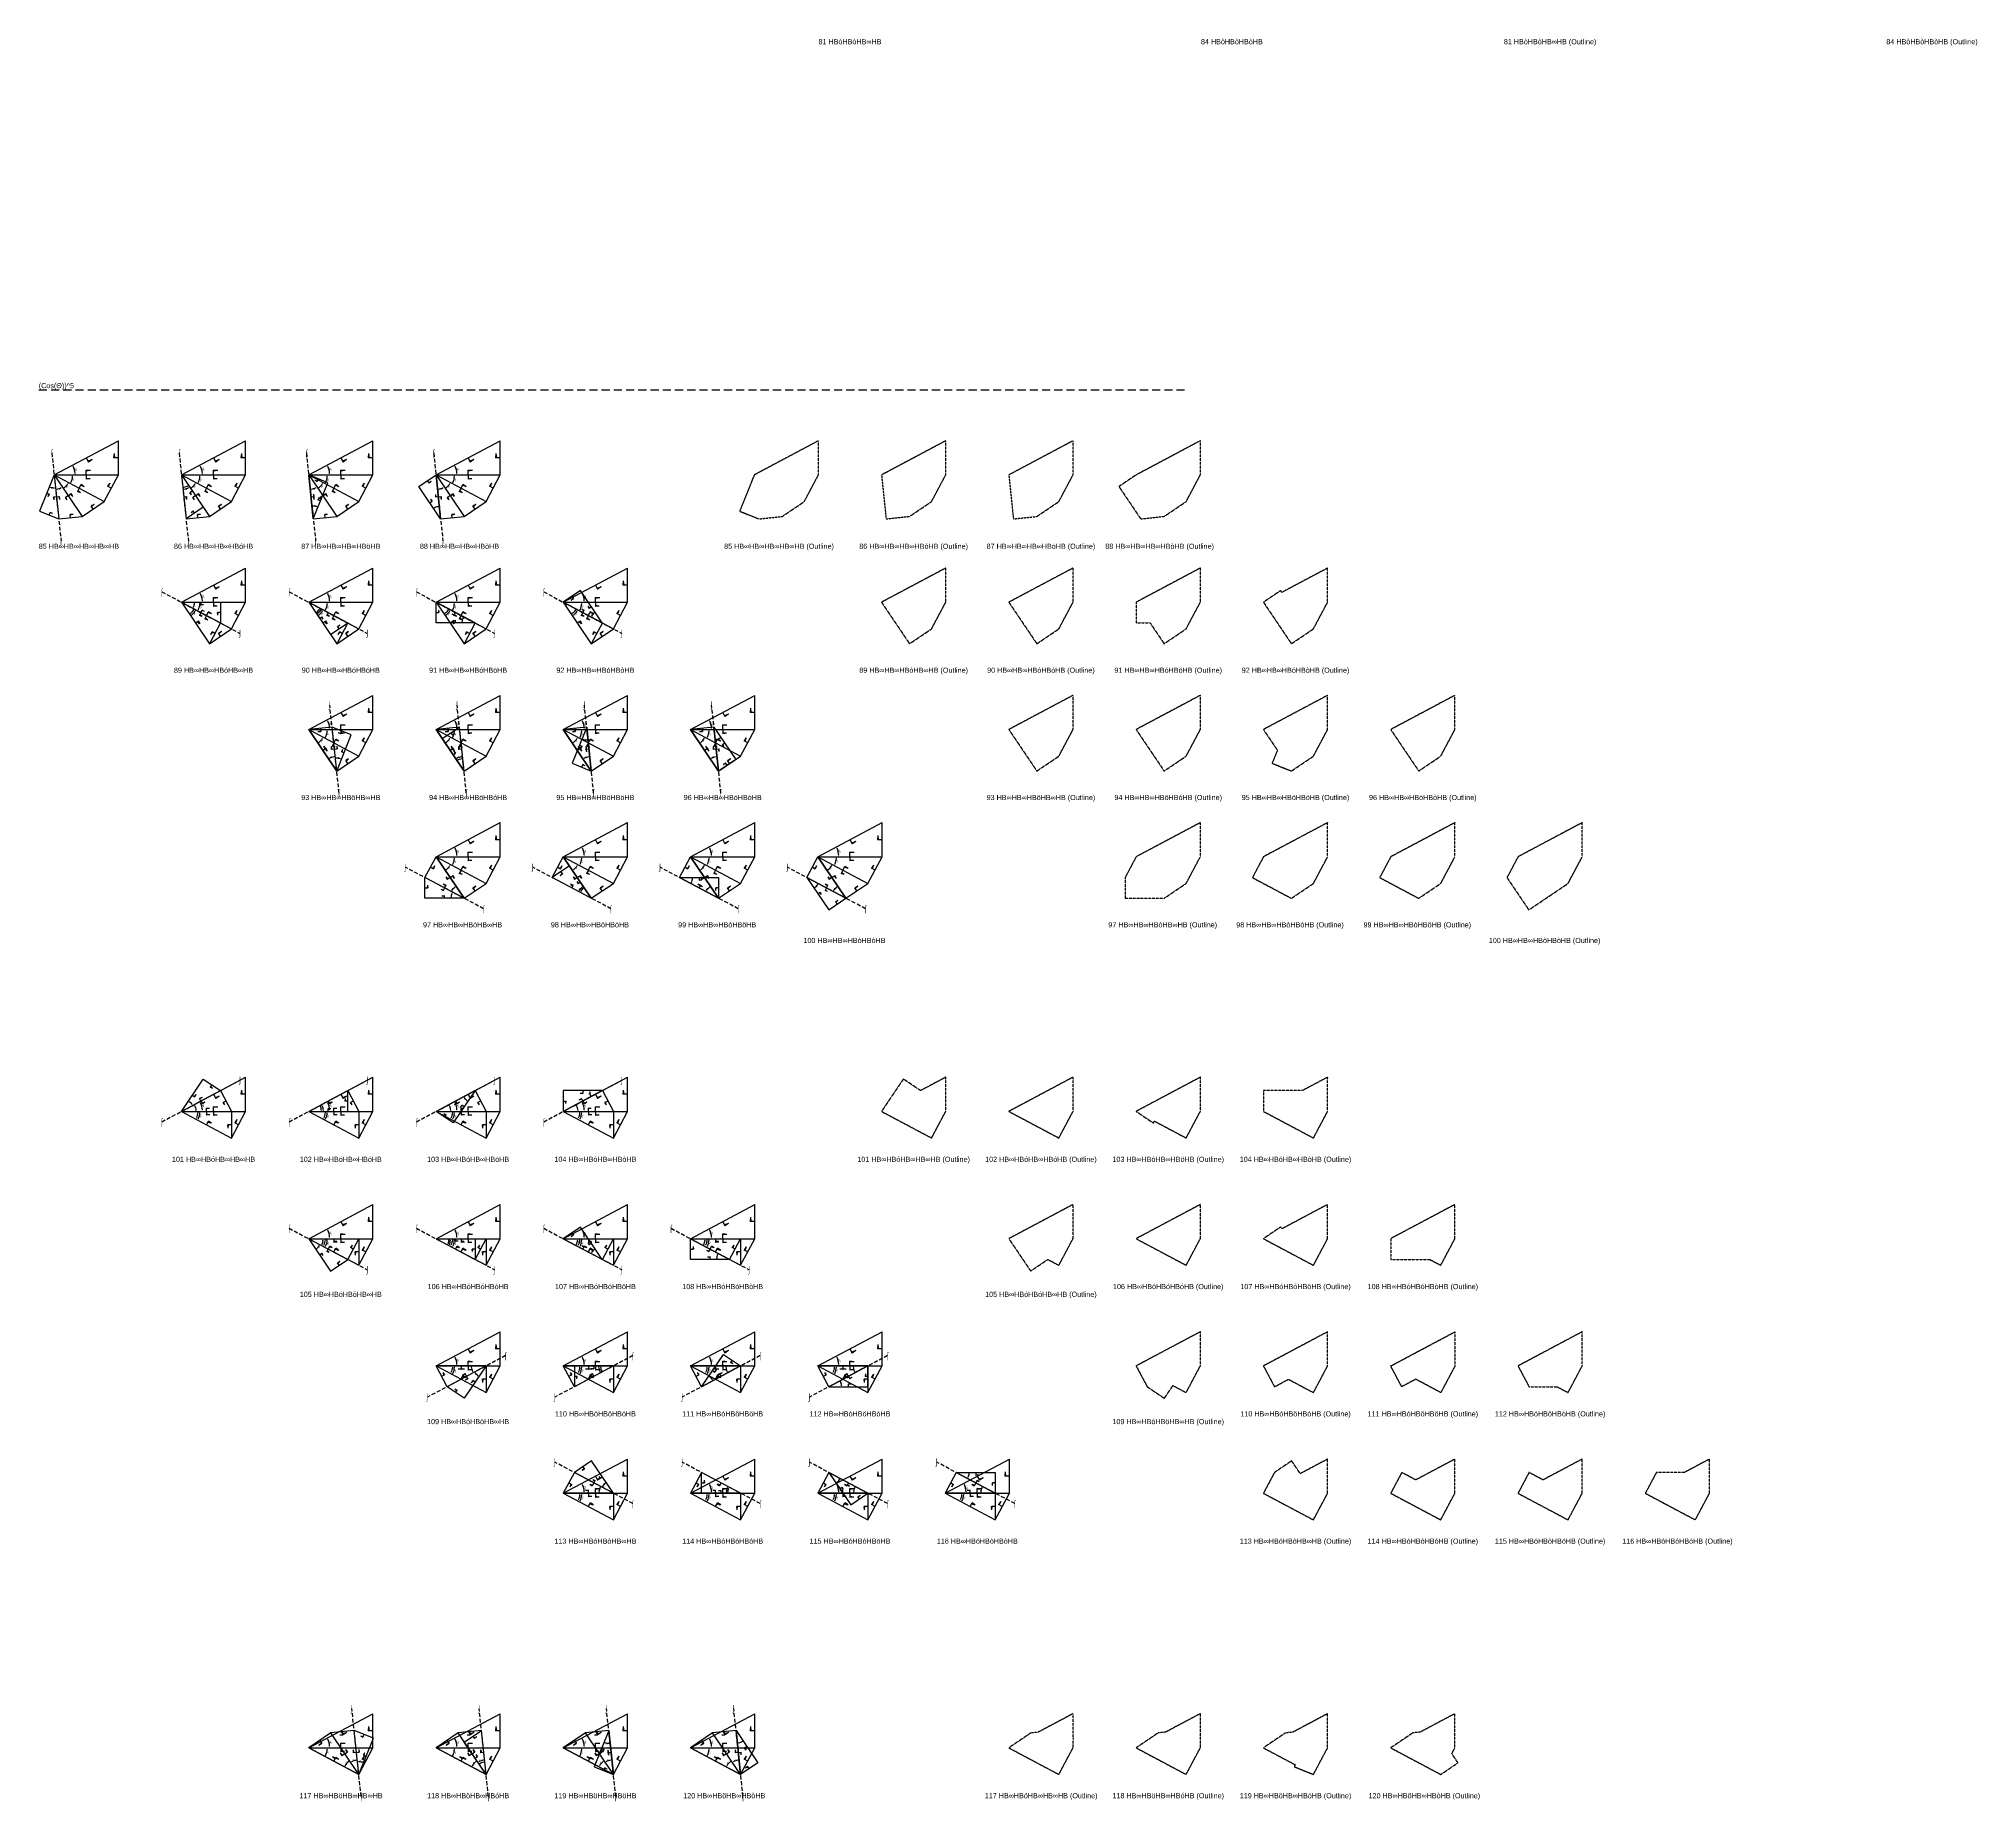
# Model space of a CAD drawing. Header units: millimetres. Extents: x -201764 to 671342, y -3335564 to 24518.
# Drawn here: x 127323 to 580055, y -1214861 to -803212 of the extents above; entities that cross this region are included whole.
import ezdxf
from ezdxf.enums import TextEntityAlignment as Align

# ---------------------------------------------------------------- set-up
doc = ezdxf.new("R2010")
doc.units = ezdxf.units.MM
doc.header["$PDMODE"] = 35
doc.linetypes.add('DASHED', pattern=[19.05, 12.7, -6.35])
for name, color, linetype in [('BASE', 170, 'Continuous'), ('HYPOTENUSE', 20, 'Continuous'), ('PERPENDICULAR', 90, 'Continuous')]:
    doc.layers.add(name, color=color, linetype=linetype)
doc.styles.add('Arial', font='arial_0.ttf')
doc.dimstyles.new('ISO-25', dxfattribs={"dimtxt": 250, "dimasz": 100, "dimexe": 1.25, "dimexo": 0.625, "dimgap": 100, "dimtad": 1, "dimdec": 0, "dimtxsty": 'Arial', "dimcen": 2.5, "dimadec": 0, "dimazin": 0, "dimtfac": 1, "dimtdec": 0, "dimtmove": 0, "dimatfit": 3, "dimfxl": 1, "dimarcsym": 0})

# ---------------------------------------------------------------- blocks, each defined once
blk = doc.blocks.new('*D49')
at = {"color": 0, "lineweight": -2, "ltscale": 100, "transparency": 16777216}
blk.add_arc((0, 0), 4906, 4.08845, 23.91155, dxfattribs=at)
at = {"color": 0, "ltscale": 100, "transparency": 16777216}
for points in [[(4432, 1963), (4537, 2014), (4332, 2303)], [(4952, 352), (4835, 348), (4906, 0)]]:
    blk.add_solid(points, dxfattribs=at)
at = {"layer": 'Defpoints', "color": 0, "ltscale": 100, "transparency": 16777216}
for p in [(15000, 7976), (0, 0), (0, 0), (4841, 796), (15000, 0)]:
    blk.add_point(p, dxfattribs=at)
at = {"color": 0, "ltscale": 100, "transparency": 16777216, "insert": (5055, 1260), "char_height": 400, "attachment_point": 5, "rotation": 284, "style": 'Arial'}
blk.add_mtext('28°', dxfattribs=at)
blk = doc.blocks.new('SanjoyNathGeometrifyingTrigonometryFundamentalLockedSet')
at = {"color": 114, "linetype": 'DASHED', "ltscale": 100, "true_color": 0x139b48}
for p, q in [((14000, 4987.8), (13900, 3987.8)), ((14000, 4987.8), (14100, 3987.8)), ((15000, 3987.8), (13900, 3987.8))]:
    blk.add_line(p, q, dxfattribs=at)
at = {"color": 242, "linetype": 'DASHED', "ltscale": 100, "true_color": 0xcd2027}
for p, q in [((7500, 3987.8), (8016.4, 3016.6)), ((8852.4, 3574.3), (7922.5, 3193.2)), ((8852.4, 3574.3), (8016.4, 3016.6))]:
    blk.add_line(p, q, dxfattribs=at)
at = {"color": 159, "linetype": 'DASHED', "ltscale": 100, "true_color": 0x22346e}
for p, q in [((7500, 0), (7500, 1100)), ((8500, 1000), (7500, 1100)), ((8500, 1000), (7500, 900))]:
    blk.add_line(p, q, dxfattribs=at)
at = {"layer": 'BASE'}
blk.add_line((0, 0), (15000, 0), dxfattribs=at)
at = {"layer": 'HYPOTENUSE'}
blk.add_line((0, 0), (15000, 7975.6), dxfattribs=at)
at = {"layer": 'PERPENDICULAR'}
blk.add_line((15000, 0), (15000, 7975.6), dxfattribs=at)
at = {"color": 4, "ltscale": 100}
dim = blk.add_angular_dim_2l(base=(4841, 795.6), line1=((0, 0), (15000, 0)), line2=((0, 0), (15000, 7975.6)), dimstyle='ISO-25', override={"dimtxt": 400, "dimasz": 350, "dimgap": 100}, dxfattribs=at)
dim.commit()
dim.dimension.update_dxf_attribs({"geometry": '*D49', "text_midpoint": (5055.4, 1260.5)})

msp = doc.modelspace()

# ---------------------------------------------------------------- linework, layer by layer
at = {"linetype": 'DASHED', "ltscale": 150}
msp.add_line((127323, -885178), (394892, -885178), dxfattribs=at)
at = {"linetype": 'DASHED', "ltscale": 70}
for p, q in [((130368, -899952), (132527, -920490)), ((160098, -899952), (162257, -920490)), ((189828, -899952), (191987, -920490)), ((219558, -899952), (221717, -920490)), ((156079, -932393), (174313, -942088)), ((185809, -932393), (204042, -942088)), ((215539, -932393), (233772, -942088)), ((245269, -932393), (263502, -942088)), ((197446, -979376), (195288, -958838)), ((227176, -979376), (225018, -958838)), ((256906, -979376), (254748, -958838)), ((286636, -979376), (284478, -958838)), ((231195, -1006395), (212962, -996700)), ((260925, -1006395), (242692, -996700)), ((290655, -1006395), (272422, -996700)), ((320385, -1006395), (302152, -996700)), ((156079, -1056160), (174313, -1046465)), ((185809, -1056160), (204042, -1046465)), ((215539, -1056160), (233772, -1046465)), ((245269, -1056160), (263502, -1046465)), ((185809, -1081043), (204042, -1090738)), ((215539, -1081043), (233772, -1090738)), ((245269, -1081043), (263502, -1090738)), ((274999, -1081043), (293232, -1090738)), ((236350, -1110773), (218117, -1120468)), ((266080, -1110773), (247847, -1120468)), ((295810, -1110773), (277577, -1120468)), ((325540, -1110773), (307307, -1120468)), ((266080, -1145350), (247847, -1135655)), ((295810, -1145350), (277577, -1135655)), ((325540, -1145350), (307307, -1135655)), ((355270, -1145350), (337037, -1135655)), ((202601, -1213738), (200443, -1193201)), ((232331, -1213738), (230173, -1193201)), ((262061, -1213738), (259903, -1193201)), ((291791, -1213738), (289633, -1193201))]:
    msp.add_line(p, q, dxfattribs=at)
at = {"linetype": 'DASHED'}
for points in [[(309423, -897111), (294423, -905087), (291007, -913539), (295502, -915355), (300962, -914781), (306116, -911304), (309423, -905087)], [(325232, -915355), (330692, -914781), (335846, -911304), (339152, -905087), (339152, -897111), (324152, -905087)], [(354962, -915355), (360422, -914781), (365576, -911304), (368882, -905087), (368882, -897111), (353882, -905087)], [(398612, -897111), (383612, -905087), (379594, -907797), (384692, -915355), (390152, -914781), (395306, -911304), (398612, -905087)], [(330692, -944511), (335846, -941034), (339152, -934817), (339152, -926841), (324152, -934817)], [(353882, -934817), (360422, -944511), (365576, -941034), (368882, -934817), (368882, -926841)], [(383612, -939664), (386882, -939664), (390152, -944511), (395306, -941034), (398612, -934817), (398612, -926841), (383612, -934817)], [(413342, -934817), (419882, -944511), (425036, -941034), (428342, -934817), (428342, -926841), (417646, -932528), (417361, -932106)], [(360422, -974241), (365576, -970764), (368882, -964547), (368882, -956571), (353882, -964547)], [(383612, -964547), (390152, -974241), (395306, -970764), (398612, -964547), (398612, -956571)], [(419882, -974241), (425036, -970764), (428342, -964547), (428342, -956571), (413342, -964547), (416612, -969394), (415387, -972426)], [(449612, -974241), (454766, -970764), (458072, -964547), (458072, -956571), (443072, -964547)], [(398612, -986301), (383612, -994277), (381035, -999124), (381035, -1003971), (390152, -1003971), (395306, -1000494), (398612, -994277)], [(410765, -999124), (419882, -1003971), (425036, -1000494), (428342, -994277), (428342, -986301), (413342, -994277)], [(440495, -999124), (449612, -1003971), (454766, -1000494), (458072, -994277), (458072, -986301), (443072, -994277)], [(487802, -986301), (472802, -994277), (470225, -999124), (475323, -1006682), (484496, -1000494), (487802, -994277)], [(339152, -1045761), (333269, -1048889), (329250, -1046179), (324152, -1053737), (335846, -1059954), (339152, -1053737)], [(353882, -1053737), (365576, -1059954), (368882, -1053737), (368882, -1045761)], [(387631, -1056447), (387916, -1056025), (395306, -1059954), (398612, -1053737), (398612, -1045761), (383612, -1053737)], [(428342, -1045761), (422459, -1048889), (413342, -1048889), (413342, -1053737), (425036, -1059954), (428342, -1053737)], [(362999, -1088314), (365576, -1089684), (368882, -1083466), (368882, -1075491), (353882, -1083466), (358980, -1091024)], [(383612, -1083466), (395306, -1089684), (398612, -1083466), (398612, -1075491)], [(413342, -1083466), (425036, -1089684), (428342, -1083466), (428342, -1075491), (417646, -1081178), (417361, -1080756)], [(443072, -1088314), (452189, -1088314), (454766, -1089684), (458072, -1083466), (458072, -1075491), (443072, -1083466)], [(390208, -1120754), (392219, -1117773), (395306, -1119414), (398612, -1113196), (398612, -1105221), (383612, -1113196), (386190, -1118044)], [(415920, -1118044), (419189, -1116305), (425036, -1119414), (428342, -1113196), (428342, -1105221), (413342, -1113196)], [(443072, -1113196), (458072, -1105221), (458072, -1113196), (454766, -1119414), (448919, -1116305), (445650, -1118044)], [(481919, -1118044), (484496, -1119414), (487802, -1113196), (487802, -1105221), (472802, -1113196), (475380, -1118044)], [(421949, -1138350), (419938, -1135368), (415920, -1138079), (413342, -1142926), (425036, -1149144), (428342, -1142926), (428342, -1134951)], [(445650, -1138079), (443072, -1142926), (454766, -1149144), (458072, -1142926), (458072, -1134951), (448919, -1139818)], [(475380, -1138079), (472802, -1142926), (484496, -1149144), (487802, -1142926), (487802, -1134951), (478649, -1139818)], [(511649, -1138079), (505110, -1138079), (502532, -1142926), (514226, -1149144), (517532, -1142926), (517532, -1134951)], [(365576, -1208604), (368882, -1202386), (368882, -1200421), (368992, -1200151), (368882, -1200107), (368882, -1194411), (360763, -1198728), (359037, -1198909), (353882, -1202386)], [(390493, -1198728), (388767, -1198909), (383612, -1202386), (395306, -1208604), (398612, -1202386), (398612, -1194411)], [(425036, -1208604), (428342, -1202386), (428342, -1194411), (420223, -1198728), (418497, -1198909), (413342, -1202386), (420733, -1206316), (420542, -1206788)], [(458785, -1205894), (457344, -1203757), (458072, -1202386), (458072, -1194411), (449953, -1198728), (448227, -1198909), (443072, -1202386), (454766, -1208604)]]:
    msp.add_lwpolyline(points, close=True, dxfattribs=at)

# ---------------------------------------------------------------- block references
for p in [(130908, -905087), (160638, -905087), (190368, -905087), (220098, -905087), (160638, -934817), (190368, -934817), (220098, -934817), (249828, -934817), (190368, -964547), (220098, -964547), (249828, -964547), (279558, -964547), (220098, -994277), (249828, -994277), (279558, -994277), (309287, -994277), (160638, -1053737), (190368, -1053737), (220098, -1053737), (249828, -1053737), (190368, -1083466), (220098, -1083466), (249828, -1083466), (279558, -1083466), (220098, -1113196), (249828, -1113196), (279558, -1113196), (309287, -1113196), (249828, -1142926), (279558, -1142926), (309287, -1142926), (339017, -1142926), (190368, -1202386), (220098, -1202386), (249828, -1202386), (279558, -1202386)]:
    msp.add_blockref('SanjoyNathGeometrifyingTrigonometryFundamentalLockedSet', p, dxfattribs=at)
at = {"linetype": 'DASHED', "ltscale": 100}
for p, xscale, yscale, zscale, rotation in [((130908, -905087), 0.882947592858927, 0.882947592858927, 0.882947592858927, 331.9999999999999), ((160638, -905087), 0.882947592858927, 0.882947592858927, 0.882947592858927, 331.9999999999999), ((190368, -905087), 0.882947592858927, 0.882947592858927, 0.882947592858927, 331.9999999999999), ((220098, -905087), 0.882947592858927, 0.882947592858927, 0.882947592858927, 331.9999999999999), ((130908, -905087), 0.6077706275583828, 0.6077706275583828, 0.6077706275583828, 247.9999999999999), ((130908, -905087), 0.779596451735373, 0.779596451735373, 0.779596451735373, 303.9999999999999), ((130908, -905087), 0.688342810461109, 0.688342810461109, 0.688342810461109, 275.9999999999998), ((160638, -905087), -0.6077706275583828, 0.6077706275583828, 0.6077706275583828, 123.9999999999998), ((160638, -905087), 0.779596451735373, 0.779596451735373, 0.779596451735373, 303.9999999999999), ((160638, -905087), 0.688342810461109, 0.688342810461109, 0.688342810461109, 275.9999999999998), ((191447, -915355), 0.607770627558383, 0.607770627558383, 0.607770627558383, 67.99999999999982), ((190368, -905087), 0.779596451735373, 0.779596451735373, 0.779596451735373, 303.9999999999999), ((190368, -905087), 0.688342810461109, 0.688342810461109, 0.688342810461109, 275.9999999999998), ((221177, -915355), -0.607770627558383, 0.607770627558383, 0.607770627558383, 303.9999999999999), ((220098, -905087), 0.779596451735373, 0.779596451735373, 0.779596451735373, 303.9999999999999), ((220098, -905087), 0.688342810461109, 0.688342810461109, 0.688342810461109, 275.9999999999998), ((160638, -934817), 0.882947592858927, 0.882947592858927, 0.882947592858927, 331.9999999999999), ((160638, -934817), 0.779596451735373, 0.779596451735373, 0.779596451735373, 303.9999999999999), ((190368, -934817), 0.882947592858927, 0.882947592858927, 0.882947592858927, 331.9999999999999), ((190368, -934817), 0.779596451735373, 0.779596451735373, 0.779596451735373, 303.9999999999999), ((190368, -934817), 0.607770627558386, 0.607770627558386, 0.607770627558386, 304), ((220098, -934817), 0.882947592858927, 0.882947592858927, 0.882947592858927, 331.9999999999999), ((220098, -934817), 0.779596451735373, 0.779596451735373, 0.779596451735373, 303.9999999999999), ((249828, -934817), 0.882947592858927, 0.882947592858927, 0.882947592858927, 331.9999999999999), ((249828, -934817), 0.779596451735373, 0.779596451735373, 0.779596451735373, 303.9999999999999), ((258944, -939664), 0.607770627558386, 0.607770627558386, 0.607770627558386, 124), ((160638, -934817), -0.6883428104611102, 0.6883428104611101, 0.6883428104611101, 151.9999999999999), ((160638, -934817), -0.607770627558385, 0.6077706275583851, 0.607770627558385, 180), ((190368, -934817), -0.6883428104611102, 0.6883428104611101, 0.6883428104611101, 151.9999999999999), ((220098, -934817), -0.6883428104611102, 0.6883428104611101, 0.6883428104611101, 151.9999999999999), ((249828, -934817), -0.6883428104611102, 0.6883428104611101, 0.6883428104611101, 151.9999999999999), ((190368, -964547), 0.882947592858927, 0.882947592858927, 0.882947592858927, 331.9999999999999), ((220098, -964547), 0.882947592858927, 0.882947592858927, 0.882947592858927, 331.9999999999999), ((249828, -964547), 0.882947592858927, 0.882947592858927, 0.882947592858927, 331.9999999999999), ((279558, -964547), 0.882947592858927, 0.882947592858927, 0.882947592858927, 331.9999999999999), ((190368, -964547), 0.779596451735373, 0.779596451735373, 0.779596451735373, 303.9999999999999), ((196907, -974241), 0.68834281046111, 0.68834281046111, 0.68834281046111, 95.99999999999986), ((196907, -974241), 0.6077706275583822, 0.6077706275583822, 0.6077706275583822, 67.99999999999987), ((220098, -964547), 0.779596451735373, 0.779596451735373, 0.779596451735373, 303.9999999999999), ((226637, -974241), 0.68834281046111, 0.68834281046111, 0.68834281046111, 95.99999999999986), ((226637, -974241), -0.607770627558383, 0.607770627558383, 0.607770627558383, 303.9999999999999), ((249828, -964547), 0.779596451735373, 0.779596451735373, 0.779596451735373, 303.9999999999999), ((256367, -974241), 0.68834281046111, 0.68834281046111, 0.68834281046111, 95.99999999999986), ((255287, -963973), 0.6077706275583828, 0.6077706275583828, 0.6077706275583828, 247.9999999999999), ((279558, -964547), 0.779596451735373, 0.779596451735373, 0.779596451735373, 303.9999999999999), ((286097, -974241), 0.68834281046111, 0.68834281046111, 0.68834281046111, 95.99999999999986), ((285017, -963973), -0.6077706275583828, 0.6077706275583828, 0.6077706275583828, 123.9999999999998), ((220098, -994277), 0.882947592858927, 0.882947592858927, 0.882947592858927, 331.9999999999999), ((220098, -994277), 0.779596451735373, 0.779596451735373, 0.779596451735373, 303.9999999999999), ((249828, -994277), 0.882947592858927, 0.882947592858927, 0.882947592858927, 331.9999999999999), ((249828, -994277), 0.779596451735373, 0.779596451735373, 0.779596451735373, 303.9999999999999), ((279558, -994277), 0.882947592858927, 0.882947592858927, 0.882947592858927, 331.9999999999999), ((279558, -994277), 0.779596451735373, 0.779596451735373, 0.779596451735373, 303.9999999999999), ((309287, -994277), 0.882947592858927, 0.882947592858927, 0.882947592858927, 331.9999999999999), ((309287, -994277), 0.779596451735373, 0.779596451735373, 0.779596451735373, 303.9999999999999), ((226637, -1003971), -0.68834281046111, 0.6883428104611099, 0.68834281046111, 331.9999999999999), ((256367, -1003971), -0.68834281046111, 0.6883428104611099, 0.68834281046111, 331.9999999999999), ((286097, -1003971), -0.68834281046111, 0.6883428104611099, 0.68834281046111, 331.9999999999999), ((315827, -1003971), -0.68834281046111, 0.6883428104611099, 0.68834281046111, 331.9999999999999), ((256367, -1003971), 0.607770627558386, 0.607770627558386, 0.607770627558386, 124), ((276980, -999124), -0.6077706275583858, 0.6077706275583861, 0.607770627558386, 180), ((306710, -999124), 0.607770627558386, 0.607770627558386, 0.607770627558386, 304), ((160638, -1053737), -0.607770627558386, 0.6077706275583861, 0.607770627558386, 236), ((160638, -1053737), 0.882947592858927, 0.882947592858927, 0.882947592858927, 331.9999999999999), ((160638, -1053737), -0.688342810461111, 0.688342810461111, 0.688342810461111, 208), ((190368, -1053737), 0.882947592858927, 0.882947592858927, 0.882947592858927, 331.9999999999999), ((190368, -1053737), -0.688342810461111, 0.688342810461111, 0.688342810461111, 208), ((229214, -1048889), -0.607770627558386, 0.6077706275583861, 0.607770627558386, 55.99999999999996), ((220098, -1053737), 0.882947592858927, 0.882947592858927, 0.882947592858927, 331.9999999999999), ((220098, -1053737), -0.688342810461111, 0.688342810461111, 0.688342810461111, 208), ((249828, -1053737), 0.882947592858927, 0.882947592858927, 0.882947592858927, 331.9999999999999), ((249828, -1053737), -0.688342810461111, 0.688342810461111, 0.688342810461111, 208), ((258944, -1048889), 0.607770627558386, 0.607770627558386, 0.607770627558386, 180), ((160638, -1053737), -0.779596451735375, 0.7795964517353748, 0.779596451735375, 180), ((190368, -1053737), -0.779596451735375, 0.7795964517353748, 0.779596451735375, 180), ((220098, -1053737), -0.779596451735375, 0.7795964517353748, 0.779596451735375, 180), ((249828, -1053737), -0.779596451735375, 0.7795964517353748, 0.779596451735375, 180), ((190368, -1083466), 0.882947592858927, 0.882947592858927, 0.882947592858927, 331.9999999999999), ((220098, -1083466), 0.882947592858927, 0.882947592858927, 0.882947592858927, 331.9999999999999), ((249828, -1083466), 0.882947592858927, 0.882947592858927, 0.882947592858927, 331.9999999999999), ((279558, -1083466), 0.882947592858927, 0.882947592858927, 0.882947592858927, 331.9999999999999), ((190368, -1083466), 0.688342810461111, 0.688342810461111, 0.688342810461111, 332.0000000000001), ((190368, -1083466), 0.607770627558386, 0.607770627558386, 0.607770627558386, 304), ((220098, -1083466), 0.688342810461111, 0.688342810461111, 0.688342810461111, 332.0000000000001), ((249828, -1083466), 0.688342810461111, 0.688342810461111, 0.688342810461111, 332.0000000000001), ((258944, -1088314), 0.607770627558386, 0.607770627558386, 0.607770627558386, 124), ((279558, -1083466), 0.688342810461111, 0.688342810461111, 0.688342810461111, 332.0000000000001), ((190368, -1083466), -0.779596451735375, 0.7795964517353748, 0.779596451735375, 180), ((220098, -1083466), -0.779596451735375, 0.7795964517353748, 0.779596451735375, 180), ((220098, -1083466), -0.6077706275583858, 0.6077706275583861, 0.607770627558386, 180), ((249828, -1083466), -0.779596451735375, 0.7795964517353748, 0.779596451735375, 180), ((279558, -1083466), -0.779596451735375, 0.7795964517353748, 0.779596451735375, 180), ((220098, -1113196), 0.882947592858927, 0.882947592858927, 0.882947592858927, 331.9999999999999), ((231792, -1113196), -0.6883428104611109, 0.6883428104611109, 0.6883428104611109, 27.99999999999998), ((249828, -1113196), 0.882947592858927, 0.882947592858927, 0.882947592858927, 331.9999999999999), ((261522, -1113196), -0.6883428104611109, 0.6883428104611109, 0.6883428104611109, 27.99999999999998), ((279558, -1113196), 0.882947592858927, 0.882947592858927, 0.882947592858927, 331.9999999999999), ((291251, -1113196), -0.6883428104611109, 0.6883428104611109, 0.6883428104611109, 27.99999999999998), ((309287, -1113196), 0.882947592858927, 0.882947592858927, 0.882947592858927, 331.9999999999999), ((320981, -1113196), -0.6883428104611109, 0.6883428104611109, 0.6883428104611109, 27.99999999999998), ((220098, -1113196), -0.779596451735375, 0.7795964517353748, 0.779596451735375, 180), ((231792, -1113196), -0.607770627558386, 0.6077706275583861, 0.607770627558386, 55.99999999999996), ((249828, -1113196), -0.779596451735375, 0.7795964517353748, 0.779596451735375, 180), ((261522, -1113196), 0.607770627558386, 0.607770627558386, 0.607770627558386, 180), ((279558, -1113196), -0.779596451735375, 0.7795964517353748, 0.779596451735375, 180), ((282135, -1118044), -0.607770627558386, 0.6077706275583861, 0.607770627558386, 236), ((309287, -1113196), -0.779596451735375, 0.7795964517353748, 0.779596451735375, 180), ((261522, -1142926), 0.607770627558386, 0.607770627558386, 0.607770627558386, 124), ((311865, -1138079), 0.607770627558386, 0.607770627558386, 0.607770627558386, 304), ((249828, -1142926), 0.882947592858927, 0.882947592858927, 0.882947592858927, 331.9999999999999), ((261522, -1142926), 0.6883428104611109, 0.6883428104611109, 0.6883428104611109, 152), ((279558, -1142926), 0.882947592858927, 0.882947592858927, 0.882947592858927, 331.9999999999999), ((291251, -1142926), 0.6883428104611109, 0.6883428104611109, 0.6883428104611109, 152), ((309287, -1142926), 0.882947592858927, 0.882947592858927, 0.882947592858927, 331.9999999999999), ((320981, -1142926), 0.6883428104611109, 0.6883428104611109, 0.6883428104611109, 152), ((339017, -1142926), 0.882947592858927, 0.882947592858927, 0.882947592858927, 331.9999999999999), ((350711, -1142926), 0.6883428104611109, 0.6883428104611109, 0.6883428104611109, 152), ((341595, -1138079), -0.6077706275583858, 0.6077706275583861, 0.607770627558386, 180), ((249828, -1142926), -0.779596451735375, 0.7795964517353748, 0.779596451735375, 180), ((279558, -1142926), -0.779596451735375, 0.7795964517353748, 0.779596451735375, 180), ((309287, -1142926), -0.779596451735375, 0.7795964517353748, 0.779596451735375, 180), ((339017, -1142926), -0.779596451735375, 0.7795964517353748, 0.779596451735375, 180), ((190368, -1202386), 0.882947592858927, 0.882947592858927, 0.882947592858927, 331.9999999999999), ((202062, -1208604), 0.779596451735375, 0.779596451735375, 0.779596451735375, 123.9999999999999), ((202062, -1208604), 0.68834281046111, 0.68834281046111, 0.68834281046111, 95.99999999999986), ((202062, -1208604), 0.6077706275583901, 0.6077706275583901, 0.6077706275583901, 67.99999999999977), ((220098, -1202386), 0.882947592858927, 0.882947592858927, 0.882947592858927, 331.9999999999999), ((231792, -1208604), 0.779596451735375, 0.779596451735375, 0.779596451735375, 123.9999999999999), ((231792, -1208604), 0.68834281046111, 0.68834281046111, 0.68834281046111, 95.99999999999986), ((231792, -1208604), -0.6077706275583902, 0.6077706275583901, 0.6077706275583901, 303.9999999999998), ((249828, -1202386), 0.882947592858927, 0.882947592858927, 0.882947592858927, 331.9999999999999), ((261522, -1208604), 0.779596451735375, 0.779596451735375, 0.779596451735375, 123.9999999999999), ((261522, -1208604), 0.68834281046111, 0.68834281046111, 0.68834281046111, 95.99999999999986), ((260442, -1198336), 0.6077706275583901, 0.6077706275583901, 0.6077706275583901, 247.9999999999998), ((279558, -1202386), 0.882947592858927, 0.882947592858927, 0.882947592858927, 331.9999999999999), ((291251, -1208604), 0.779596451735375, 0.779596451735375, 0.779596451735375, 123.9999999999999), ((291251, -1208604), 0.68834281046111, 0.68834281046111, 0.68834281046111, 95.99999999999986), ((290172, -1198336), -0.6077706275583902, 0.6077706275583901, 0.6077706275583901, 123.9999999999998)]:
    msp.add_blockref('SanjoyNathGeometrifyingTrigonometryFundamentalLockedSet', p, dxfattribs=dict(at, xscale=xscale, yscale=yscale, zscale=zscale, rotation=rotation))
for p, xscale, yscale, zscale in [((229214, -939664), -0.607770627558386, 0.6077706275583861, 0.607770627558386), ((226637, -1003971), -0.607770627558385, 0.6077706275583851, 0.607770627558385), ((190368, -1053737), 0.607770627558386, 0.607770627558386, 0.607770627558386), ((288674, -1088314), -0.607770627558386, 0.6077706275583861, 0.607770627558386), ((311865, -1118044), 0.607770627558386, 0.607770627558386, 0.607770627558386), ((291251, -1142926), -0.607770627558386, 0.6077706275583861, 0.607770627558386)]:
    msp.add_blockref('SanjoyNathGeometrifyingTrigonometryFundamentalLockedSet', p, dxfattribs=dict(at, xscale=xscale, yscale=yscale, zscale=zscale))

# ---------------------------------------------------------------- texts
at = {"linetype": 'DASHED', "ltscale": 100, "style": 'Arial'}
for s, p in [('81 HBòHBòHB∞HB', (316787, -803896)), ('84 HBòHBòHBòHB', (405977, -803896)), ('81 HBòHBòHB∞HB (Outline)', (480302, -803896)), ('84 HBòHBòHBòHB (Outline)', (569492, -803896)), ('⌠', (130368, -899952)), ('⌠', (160098, -899952)), ('⌠', (189828, -899952)), ('⌠', (219558, -899952)), ('85 HB∞HB∞HB∞HB∞HB', (136700, -921741)), ('⌡', (132527, -920490)), ('86 HB∞HB∞HB∞HBóHB', (168138, -921741)), ('⌡', (162257, -920490)), ('87 HB∞HB∞HB∞HBöHB', (197868, -921741)), ('⌡', (191987, -920490)), ('88 HB∞HB∞HB∞HBòHB', (225588, -921741)), ('⌡', (221717, -920490)), ('85 HB∞HB∞HB∞HB∞HB (Outline)', (300215, -921741)), ('86 HB∞HB∞HB∞HBóHB (Outline)', (331652, -921741)), ('87 HB∞HB∞HB∞HBöHB (Outline)', (361382, -921741)), ('88 HB∞HB∞HB∞HBòHB (Outline)', (389103, -921741)), ('⌠', (156079, -932393)), ('⌠', (185809, -932393)), ('⌠', (215539, -932393)), ('⌠', (245269, -932393)), ('⌡', (174313, -942088)), ('⌡', (204042, -942088)), ('⌡', (233772, -942088)), ('⌡', (263502, -942088)), ('89 HB∞HB∞HBóHB∞HB', (168138, -950696)), ('90 HB∞HB∞HBóHBóHB', (197868, -950696)), ('91 HB∞HB∞HBóHBöHB', (227598, -950696)), ('92 HB∞HB∞HBóHBòHB', (257328, -950696)), ('89 HB∞HB∞HBóHB∞HB (Outline)', (331652, -950696)), ('90 HB∞HB∞HBóHBóHB (Outline)', (361382, -950696)), ('91 HB∞HB∞HBóHBöHB (Outline)', (391112, -950696)), ('92 HB∞HB∞HBóHBòHB (Outline)', (420842, -950696)), ('⌡', (195288, -958838)), ('⌡', (225018, -958838)), ('⌡', (254748, -958838)), ('⌡', (284478, -958838)), ('93 HB∞HB∞HBöHB∞HB', (197868, -980426)), ('⌠', (197446, -979376)), ('94 HB∞HB∞HBöHBóHB', (227598, -980426)), ('⌠', (227176, -979376)), ('95 HB∞HB∞HBöHBöHB', (257328, -980426)), ('⌠', (256906, -979376)), ('96 HB∞HB∞HBöHBòHB', (287058, -980426)), ('⌠', (286636, -979376)), ('93 HB∞HB∞HBöHB∞HB (Outline)', (361382, -980426)), ('94 HB∞HB∞HBöHBóHB (Outline)', (391112, -980426)), ('95 HB∞HB∞HBöHBöHB (Outline)', (420842, -980426)), ('96 HB∞HB∞HBöHBòHB (Outline)', (450572, -980426)), ('⌡', (212962, -996700)), ('⌡', (242692, -996700)), ('⌡', (272422, -996700)), ('⌡', (302152, -996700)), ('97 HB∞HB∞HBòHB∞HB', (226309, -1010156)), ('⌠', (231195, -1006395)), ('98 HB∞HB∞HBòHBóHB', (256039, -1010156)), ('⌠', (260925, -1006395)), ('99 HB∞HB∞HBòHBöHB', (285769, -1010156)), ('⌠', (290655, -1006395)), ('⌠', (320385, -1006395)), ('97 HB∞HB∞HBòHB∞HB (Outline)', (389824, -1010156)), ('98 HB∞HB∞HBòHBóHB (Outline)', (419554, -1010156)), ('99 HB∞HB∞HBòHBöHB (Outline)', (449284, -1010156)), ('100 HB∞HB∞HBòHBòHB', (315499, -1013815)), ('100 HB∞HB∞HBòHBòHB (Outline)', (479014, -1013815)), ('⌡', (174313, -1046465)), ('⌡', (204042, -1046465)), ('⌡', (233772, -1046465)), ('⌡', (263502, -1046465)), ('⌠', (156079, -1056160)), ('⌠', (185809, -1056160)), ('⌠', (215539, -1056160)), ('⌠', (245269, -1056160)), ('101 HB∞HBóHB∞HB∞HB', (168138, -1064922)), ('102 HB∞HBóHB∞HBóHB', (197868, -1064922)), ('103 HB∞HBóHB∞HBöHB', (227598, -1064922)), ('104 HB∞HBóHB∞HBòHB', (257328, -1064922)), ('101 HB∞HBóHB∞HB∞HB (Outline)', (331652, -1064922)), ('102 HB∞HBóHB∞HBóHB (Outline)', (361382, -1064922)), ('103 HB∞HBóHB∞HBöHB (Outline)', (391112, -1064922)), ('104 HB∞HBóHB∞HBòHB (Outline)', (420842, -1064922)), ('⌠', (185809, -1081043)), ('⌠', (215539, -1081043)), ('⌠', (245269, -1081043)), ('⌠', (274999, -1081043)), ('⌡', (204042, -1090738)), ('⌡', (233772, -1090738)), ('⌡', (263502, -1090738)), ('⌡', (293232, -1090738)), ('106 HB∞HBóHBóHBóHB', (227598, -1094652)), ('107 HB∞HBóHBóHBöHB', (257328, -1094652)), ('108 HB∞HBóHBóHBòHB', (287058, -1094652)), ('106 HB∞HBóHBóHBóHB (Outline)', (391112, -1094652)), ('107 HB∞HBóHBóHBöHB (Outline)', (420842, -1094652)), ('108 HB∞HBóHBóHBòHB (Outline)', (450572, -1094652)), ('105 HB∞HBóHBóHB∞HB', (197868, -1096461)), ('105 HB∞HBóHBóHB∞HB (Outline)', (361382, -1096461)), ('⌠', (236350, -1110773)), ('⌠', (266080, -1110773)), ('⌠', (295810, -1110773)), ('⌠', (325540, -1110773)), ('⌡', (218117, -1120468)), ('⌡', (247847, -1120468)), ('⌡', (277577, -1120468)), ('⌡', (307307, -1120468)), ('109 HB∞HBóHBöHB∞HB', (227598, -1126191)), ('110 HB∞HBóHBöHBóHB', (257328, -1124382)), ('111 HB∞HBóHBöHBöHB', (287058, -1124382)), ('112 HB∞HBóHBöHBòHB', (316787, -1124382)), ('109 HB∞HBóHBöHB∞HB (Outline)', (391112, -1126191)), ('110 HB∞HBóHBöHBóHB (Outline)', (420842, -1124382)), ('111 HB∞HBóHBöHBöHB (Outline)', (450572, -1124382)), ('112 HB∞HBóHBöHBòHB (Outline)', (480302, -1124382)), ('⌡', (247847, -1135655)), ('⌡', (277577, -1135655)), ('⌡', (307307, -1135655)), ('⌡', (337037, -1135655)), ('⌠', (266080, -1145350)), ('⌠', (295810, -1145350)), ('⌠', (325540, -1145350)), ('⌠', (355270, -1145350)), ('113 HB∞HBóHBòHB∞HB', (257328, -1154112)), ('114 HB∞HBóHBòHBóHB', (287058, -1154112)), ('115 HB∞HBóHBòHBöHB', (316787, -1154112)), ('116 HB∞HBóHBòHBòHB', (346517, -1154112)), ('113 HB∞HBóHBòHB∞HB (Outline)', (420842, -1154112)), ('114 HB∞HBóHBòHBóHB (Outline)', (450572, -1154112)), ('115 HB∞HBóHBòHBöHB (Outline)', (480302, -1154112)), ('116 HB∞HBóHBòHBòHB (Outline)', (510032, -1154112)), ('⌡', (200443, -1193201)), ('⌡', (230173, -1193201)), ('⌡', (259903, -1193201)), ('⌡', (289633, -1193201)), ('117 HB∞HBöHB∞HB∞HB', (197922, -1213572)), ('⌠', (202601, -1213738)), ('118 HB∞HBöHB∞HBóHB', (227598, -1213572)), ('⌠', (232331, -1213738)), ('119 HB∞HBöHB∞HBöHB', (257328, -1213572)), ('⌠', (262061, -1213738)), ('120 HB∞HBöHB∞HBòHB', (287414, -1213572)), ('⌠', (291791, -1213738)), ('117 HB∞HBöHB∞HB∞HB (Outline)', (361437, -1213572)), ('118 HB∞HBöHB∞HBóHB (Outline)', (391112, -1213572)), ('119 HB∞HBöHB∞HBöHB (Outline)', (420842, -1213572)), ('120 HB∞HBöHB∞HBòHB (Outline)', (450929, -1213572))]:
    msp.add_text(s, height=1200, dxfattribs=at).set_placement(p, align=Align.MIDDLE_CENTER)
msp.add_text('(Cos(Θ))^ 5', height=1200, dxfattribs=at).set_placement((127323, -885178), align=Align.BOTTOM_LEFT)

doc.saveas('drawing.dxf')
